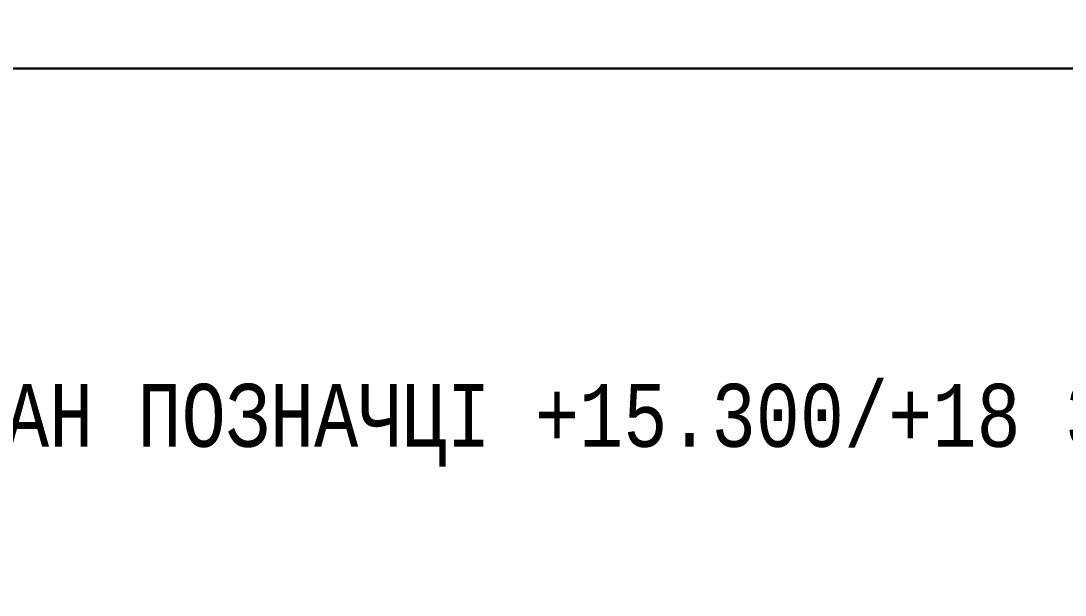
# Model space of a CAD drawing. Header units: millimetres. Extents: x -689206 to 4969298, y -1019800 to 703299.
# Drawn here: x 798541 to 831412, y -606888 to -588819 of the extents above; entities that cross this region are included whole.
import ezdxf

# ---------------------------------------------------------------- set-up
doc = ezdxf.new("R2010")
doc.units = ezdxf.units.MM
doc.layers.add('внешняярамка', color=7, linetype='Continuous', lineweight=5, plot=False)
doc.layers.add('Відомість заповнення дверних та віконних прорізів', color=7, linetype='Continuous', lineweight=5)
doc.layers.add('Штамп', color=7, linetype='Continuous', lineweight=5)
doc.styles.add('Аннотативный', font='isocteur.ttf', dxfattribs={"width": 0.7, "height": 250})

msp = doc.modelspace()

# ---------------------------------------------------------------- linework, layer by layer
at = {"layer": 'внешняярамка', "lineweight": 5, "ltscale": 50, "const_width": 3}
msp.add_lwpolyline([(771507.8, -677848.6), (897406.5, -677848.6), (897406.5, -588820.3), (771507.8, -588820.3), (771507.8, -677848.6)], dxfattribs=at)
at = {"layer": 'Штамп', "lineweight": 30}
msp.add_lwpolyline([(777503, -676349.8), (895907.7, -676349.8), (895907.7, -590319.1), (777503, -590319.1)], close=True, dxfattribs=at)

# ---------------------------------------------------------------- texts
at = {"layer": 'Відомість заповнення дверних та віконних прорізів', "ltscale": 50, "insert": (795260.5, -600239.9), "char_height": 1981.599, "width": 49794.183, "attachment_point": 1, "style": 'Аннотативный'}
msp.add_mtext('ПЛАН ПОЗНАЧЦІ +15.300/+18 300', dxfattribs=at)

doc.saveas('drawing.dxf')
